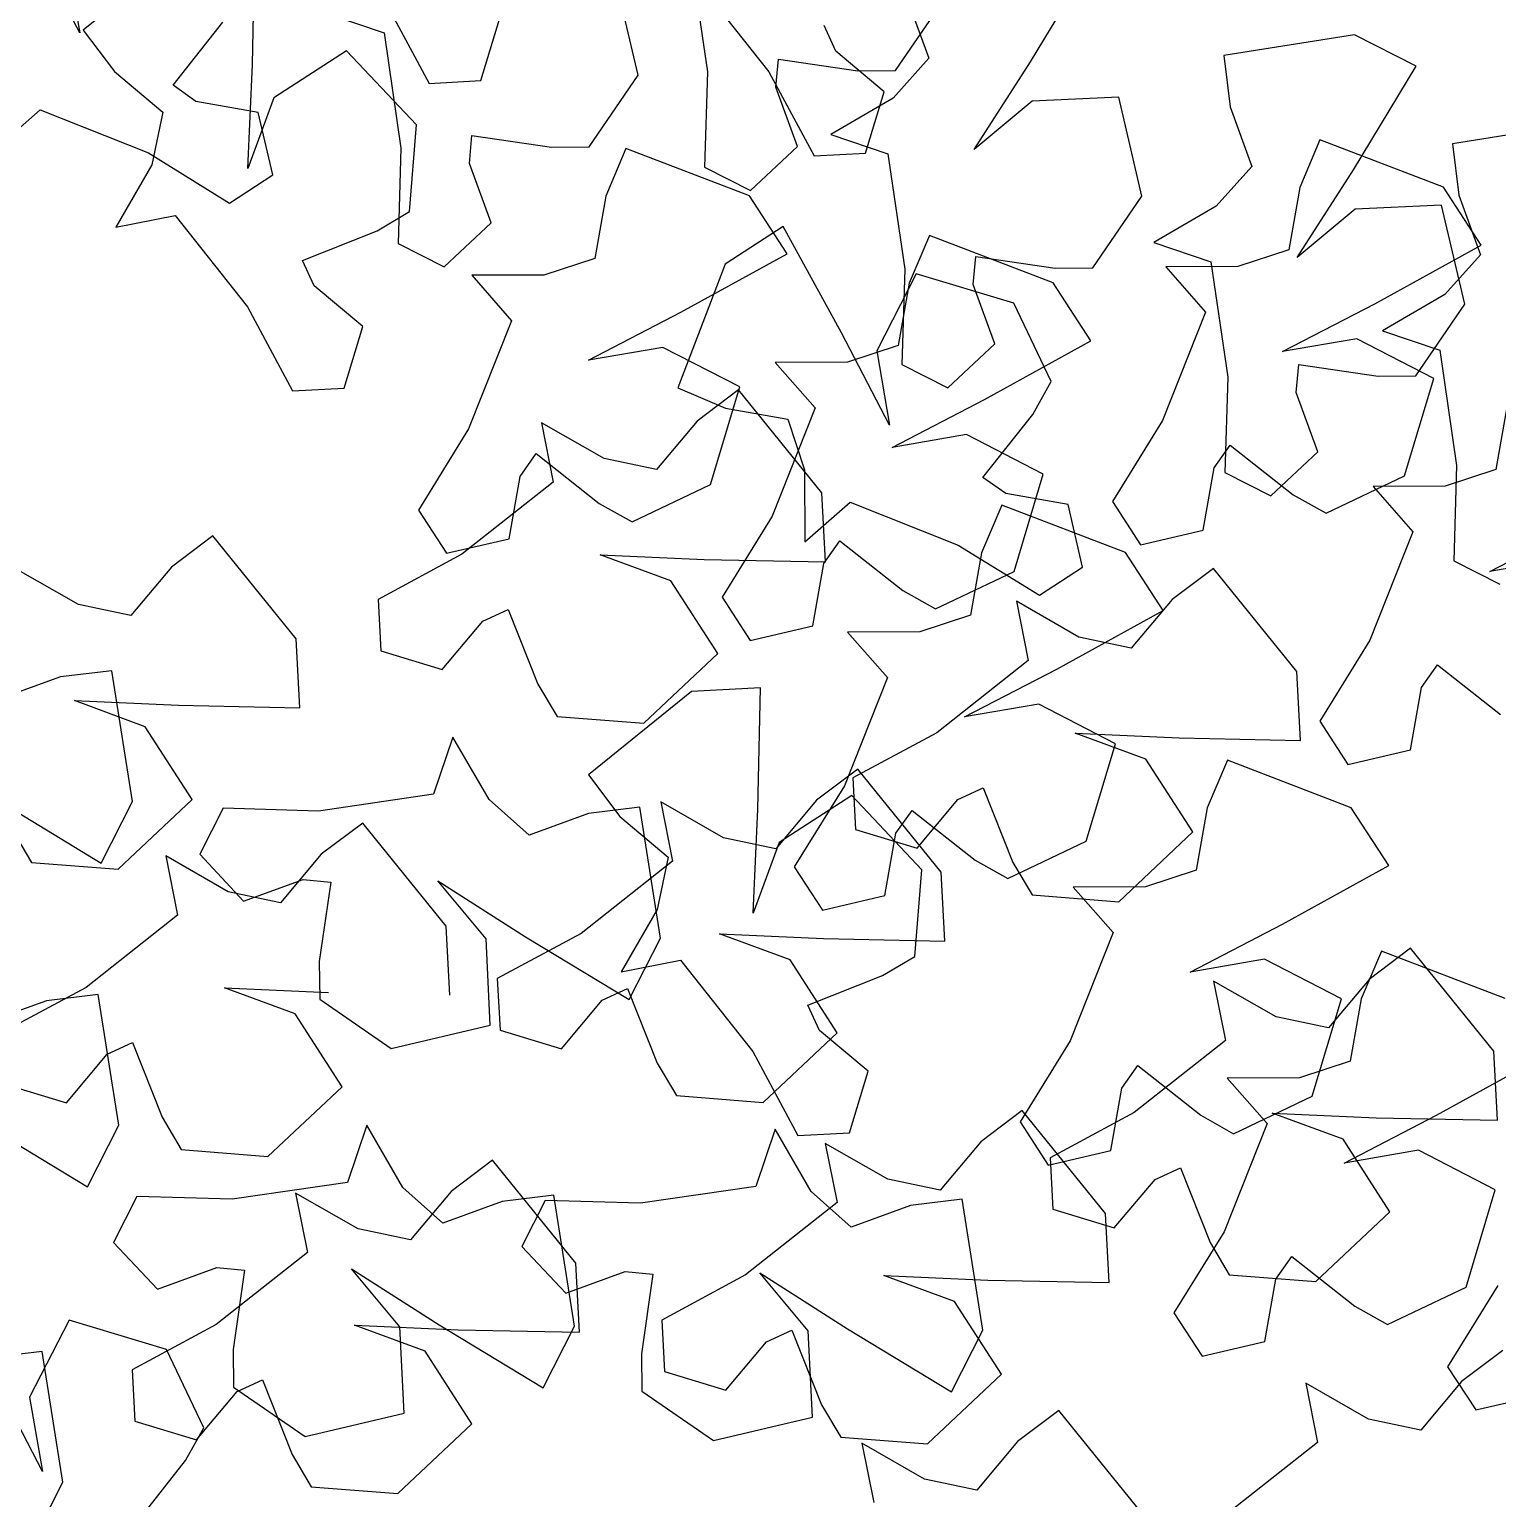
# Model space of a CAD drawing. Header units: millimetres. Extents: x 441156 to 441876, y 4514765 to 4515211.
# Drawn here: x 441574.956 to 441576.042, y 4514835.033 to 4514836.119 of the extents above; entities that cross this region are included whole.
import ezdxf

# ---------------------------------------------------------------- set-up
doc = ezdxf.new("R2010")
doc.units = ezdxf.units.MM
doc.layers.add('01_piscinas', color=254, linetype='Continuous')

msp = doc.modelspace()

# ---------------------------------------------------------------- linework, layer by layer
at = {"layer": '01_piscinas'}
for p, q in [((441574.99301848, 4514836.11640481, 0.00000053), (441574.95755466, 4514836.18473861, 0.00000053)), ((441575.07173813, 4514836.18010484, 0.00000053), (441574.99557984, 4514836.11845069, 0.00000053)), ((441575.12088887, 4514836.09305338, 0.00000053), (441575.1227781, 4514836.18278695, 0.00000053)), ((441575.44492467, 4514836.17298762, 0.00000053), (441575.45737432, 4514836.08773022, 0.00000053)), ((441574.98355033, 4514836.1713912, 0.00000053), (441574.99301848, 4514836.11640481, 0.00000053)), ((441575.69628407, 4514836.09505588, 0.00000053), (441575.74278697, 4514836.17182282, 0.00000053)), ((441575.40620035, 4514836.08525843, 0.00000053), (441575.38894494, 4514836.1585009, 0.00000053)), ((441575.44949449, 4514836.15516874, 0.00000053), (441575.50290489, 4514836.08755849, 0.00000053)), ((441575.21821699, 4514836.14120663, 0.00000053), (441575.25161773, 4514836.07913771, 0.00000053)), ((441575.59647194, 4514836.08872318, 0.00000053), (441575.63286285, 4514836.14171518, 0.00000053)), ((441575.60512798, 4514836.14164325, 0.00000053), (441575.62112483, 4514836.09765287, 0.00000053)), ((441575.17594664, 4514836.13085283, 0.00000053), (441575.21826217, 4514836.11653087, 0.00000053)), ((441574.99557984, 4514836.11845069, 0.00000053), (441575.0186517, 4514836.08782118, 0.00000053)), ((441575.06207657, 4514836.07774504, 0.00000053), (441575.09887247, 4514836.12436551, 0.00000053)), ((441575.28975749, 4514836.08114192, 0.00000053), (441575.30354071, 4514836.12661323, 0.00000053)), ((441575.55237975, 4514836.10306344, 0.00000053), (441575.54373919, 4514836.12182676, 0.00000053)), ((441575.21826217, 4514836.11653087, 0.00000053), (441575.23071181, 4514836.03127348, 0.00000053)), ((441575.93617747, 4514836.11514499, 0.00000053), (441575.83939538, 4514836.09983006, 0.00000053)), ((441575.98172043, 4514836.09194778, 0.00000053), (441575.93617747, 4514836.11514499, 0.00000053)), ((441575.1904966, 4514836.10316375, 0.00000053), (441575.13672807, 4514836.06849635, 0.00000053)), ((441575.24206145, 4514836.04836162, 0.00000053), (441575.1904966, 4514836.10316375, 0.00000053)), ((441575.50797328, 4514836.07642048, 0.00000053), (441575.509872, 4514836.09699026, 0.00000053)), ((441575.509872, 4514836.09699026, 0.00000053), (441575.56864446, 4514836.08843432, 0.00000053)), ((441575.58822861, 4514836.07296508, 0.00000053), (441575.55237975, 4514836.10306344, 0.00000053)), ((441575.62112483, 4514836.09765287, 0.00000053), (441575.59473598, 4514836.06817739, 0.00000053)), ((441575.83939538, 4514836.09983006, 0.00000053), (441575.84406144, 4514836.0617682, 0.00000053)), ((441575.0186517, 4514836.08782118, 0.00000053), (441575.05450056, 4514836.05772282, 0.00000053)), ((441575.11743453, 4514836.01614266, 0.00000053), (441575.12088887, 4514836.09305338, 0.00000053)), ((441575.45737432, 4514836.08773022, 0.00000053), (441575.45526575, 4514836.01727659, 0.00000053)), ((441575.50290489, 4514836.08755849, 0.00000053), (441575.53630563, 4514836.02548956, 0.00000053)), ((441575.56864446, 4514836.08843432, 0.00000053), (441575.59647194, 4514836.08872318, 0.00000053)), ((441575.65483716, 4514836.03017642, 0.00000053), (441575.69628407, 4514836.09505588, 0.00000053)), ((441575.93521754, 4514836.01518084, 0.00000053), (441575.98172043, 4514836.09194778, 0.00000053)), ((441575.07894116, 4514836.0658158, 0.00000053), (441575.06207657, 4514836.07774504, 0.00000053)), ((441575.25161773, 4514836.07913771, 0.00000053), (441575.28975749, 4514836.08114192, 0.00000053)), ((441575.36980943, 4514836.03226644, 0.00000053), (441575.40620035, 4514836.08525843, 0.00000053)), ((441575.52397012, 4514836.0324301, 0.00000053), (441575.50797328, 4514836.07642048, 0.00000053)), ((441575.12503637, 4514836.05767429, 0.00000053), (441575.07894116, 4514836.0658158, 0.00000053)), ((441575.13672807, 4514836.06849635, 0.00000053), (441575.11743453, 4514836.01614266, 0.00000053)), ((441575.59473598, 4514836.06817739, 0.00000053), (441575.54862301, 4514836.04135979, 0.00000053)), ((441575.57444539, 4514836.02749378, 0.00000053), (441575.58822861, 4514836.07296508, 0.00000053)), ((441575.6977227, 4514836.06586927, 0.00000053), (441575.65483716, 4514836.03017642, 0.00000053)), ((441575.76162132, 4514836.06900786, 0.00000053), (441575.6977227, 4514836.06586927, 0.00000053)), ((441575.77887672, 4514835.99576539, 0.00000053), (441575.76162132, 4514836.06900786, 0.00000053)), ((441574.93022632, 4514836.03001234, 0.00000053), (441574.96378726, 4514836.05949768, 0.00000053)), ((441574.96378726, 4514836.05949768, 0.00000053), (441575.04384716, 4514836.02765069, 0.00000053)), ((441575.05450056, 4514836.05772282, 0.00000053), (441575.04638489, 4514836.01900188, 0.00000053)), ((441575.1358354, 4514836.01140338, 0.00000053), (441575.12503637, 4514836.05767429, 0.00000053)), ((441575.84406144, 4514836.0617682, 0.00000053), (441575.86005829, 4514836.01777782, 0.00000053)), ((441575.237042, 4514835.98427374, 0.00000053), (441575.24206145, 4514836.04836162, 0.00000053)), ((441576.10542844, 4514836.04979595, 0.00000053), (441576.00864635, 4514836.03448103, 0.00000053)), ((441575.23071181, 4514836.03127348, 0.00000053), (441575.22860324, 4514835.96081984, 0.00000053)), ((441575.28131077, 4514836.01996373, 0.00000053), (441575.28320949, 4514836.04053352, 0.00000053)), ((441575.28320949, 4514836.04053352, 0.00000053), (441575.34198196, 4514836.03197757, 0.00000053)), ((441575.34198196, 4514836.03197757, 0.00000053), (441575.36980943, 4514836.03226644, 0.00000053)), ((441575.48929785, 4514835.99994241, 0.00000053), (441575.52397012, 4514836.0324301, 0.00000053)), ((441575.54862301, 4514836.04135979, 0.00000053), (441575.59093854, 4514836.02703783, 0.00000053)), ((441575.91051585, 4514836.03742751, 0.00000053), (441575.89552584, 4514836.00213194, 0.00000053)), ((441576.00198905, 4514836.00229958, 0.00000053), (441575.91051585, 4514836.03742751, 0.00000053)), ((441576.00864635, 4514836.03448103, 0.00000053), (441576.01331242, 4514835.99641916, 0.00000053)), ((441575.04384716, 4514836.02765069, 0.00000053), (441575.10380751, 4514835.9905978, 0.00000053)), ((441575.39714545, 4514836.03108205, 0.00000053), (441575.38215544, 4514835.99578648, 0.00000053)), ((441575.48861866, 4514835.99595412, 0.00000053), (441575.39714545, 4514836.03108205, 0.00000053)), ((441575.53630563, 4514836.02548956, 0.00000053), (441575.57444539, 4514836.02749378, 0.00000053)), ((441575.59093854, 4514836.02703783, 0.00000053), (441575.60338819, 4514835.94178043, 0.00000053)), ((441575.04638489, 4514836.01900188, 0.00000053), (441575.01985869, 4514835.97272067, 0.00000053)), ((441575.10380751, 4514835.9905978, 0.00000053), (441575.1358354, 4514836.01140338, 0.00000053)), ((441575.29730761, 4514835.97597336, 0.00000053), (441575.28131077, 4514836.01996373, 0.00000053)), ((441575.45526575, 4514836.01727659, 0.00000053), (441575.48929785, 4514835.99994241, 0.00000053)), ((441575.86005829, 4514836.01777782, 0.00000053), (441575.83366945, 4514835.98830235, 0.00000053)), ((441575.89377063, 4514835.95030137, 0.00000053), (441575.93521754, 4514836.01518084, 0.00000053)), ((441575.89552584, 4514836.00213194, 0.00000053), (441575.88738433, 4514835.95603673, 0.00000053)), ((441576.02983181, 4514835.95943872, 0.00000053), (441576.00198905, 4514836.00229958, 0.00000053)), ((441575.38215544, 4514835.99578648, 0.00000053), (441575.37401393, 4514835.94969127, 0.00000053)), ((441575.51646141, 4514835.95309326, 0.00000053), (441575.48861866, 4514835.99595412, 0.00000053)), ((441575.74248581, 4514835.94277339, 0.00000053), (441575.77887672, 4514835.99576539, 0.00000053)), ((441575.83366945, 4514835.98830235, 0.00000053), (441575.78755648, 4514835.96148474, 0.00000053)), ((441576.00055479, 4514835.98913281, 0.00000053), (441575.93665616, 4514835.98599423, 0.00000053)), ((441576.01781019, 4514835.91589034, 0.00000053), (441576.00055479, 4514835.98913281, 0.00000053)), ((441576.01331242, 4514835.99641916, 0.00000053), (441576.02930926, 4514835.95242879, 0.00000053)), ((441575.01985869, 4514835.97272067, 0.00000053), (441575.063666, 4514835.98147526, 0.00000053)), ((441575.063666, 4514835.98147526, 0.00000053), (441575.11707641, 4514835.913865, 0.00000053)), ((441575.21308713, 4514835.97010984, 0.00000053), (441575.237042, 4514835.98427374, 0.00000053)), ((441575.93665616, 4514835.98599423, 0.00000053), (441575.89377063, 4514835.95030137, 0.00000053)), ((441575.15791071, 4514835.94813327, 0.00000053), (441575.21308713, 4514835.97010984, 0.00000053)), ((441575.26263534, 4514835.94348566, 0.00000053), (441575.29730761, 4514835.97597336, 0.00000053)), ((441575.51345965, 4514835.97334566, 0.00000053), (441575.47059879, 4514835.9455029, 0.00000053)), ((441575.55669032, 4514835.8946895, 0.00000053), (441575.51345965, 4514835.97334566, 0.00000053)), ((441575.62166931, 4514835.96664377, 0.00000053), (441575.60667931, 4514835.9313482, 0.00000053)), ((441575.71314252, 4514835.93151584, 0.00000053), (441575.62166931, 4514835.96664377, 0.00000053)), ((441575.22860324, 4514835.96081984, 0.00000053), (441575.26263534, 4514835.94348566, 0.00000053)), ((441575.78755648, 4514835.96148474, 0.00000053), (441575.82987201, 4514835.94716278, 0.00000053)), ((441575.88738433, 4514835.95603673, 0.00000053), (441575.84979318, 4514835.94370464, 0.00000053)), ((441575.95117565, 4514835.91620805, 0.00000053), (441576.02983181, 4514835.95943872, 0.00000053)), ((441575.16655126, 4514835.92936996, 0.00000053), (441575.15791071, 4514835.94813327, 0.00000053)), ((441575.37401393, 4514835.94969127, 0.00000053), (441575.33642278, 4514835.93735918, 0.00000053)), ((441575.47059879, 4514835.9455029, 0.00000053), (441575.43547086, 4514835.85402969, 0.00000053)), ((441575.43780525, 4514835.90986259, 0.00000053), (441575.51646141, 4514835.95309326, 0.00000053)), ((441575.65398714, 4514835.93047069, 0.00000053), (441575.65588586, 4514835.95104047, 0.00000053)), ((441575.65588586, 4514835.95104047, 0.00000053), (441575.71465833, 4514835.94248453, 0.00000053)), ((441575.82987201, 4514835.94716278, 0.00000053), (441575.84232165, 4514835.86190538, 0.00000053)), ((441576.02930926, 4514835.95242879, 0.00000053), (441576.00292042, 4514835.92295331, 0.00000053)), ((441575.33642278, 4514835.93735918, 0.00000053), (441575.28307898, 4514835.93719094, 0.00000053)), ((441575.28307898, 4514835.93719094, 0.00000053), (441575.31256432, 4514835.90362999, 0.00000053)), ((441575.61191719, 4514835.9382492, 0.00000053), (441575.58268598, 4514835.88134208, 0.00000053)), ((441575.60338819, 4514835.94178043, 0.00000053), (441575.60127961, 4514835.8713268, 0.00000053)), ((441575.68397473, 4514835.91657158, 0.00000053), (441575.61191719, 4514835.9382492, 0.00000053)), ((441575.71465833, 4514835.94248453, 0.00000053), (441575.74248581, 4514835.94277339, 0.00000053)), ((441575.84979318, 4514835.94370464, 0.00000053), (441575.79644938, 4514835.9435364, 0.00000053)), ((441575.79644938, 4514835.9435364, 0.00000053), (441575.82593472, 4514835.90997546, 0.00000053)), ((441575.20240012, 4514835.8992716, 0.00000053), (441575.16655126, 4514835.92936996, 0.00000053)), ((441575.60667931, 4514835.9313482, 0.00000053), (441575.59853779, 4514835.88525299, 0.00000053)), ((441575.66998399, 4514835.88648031, 0.00000053), (441575.65398714, 4514835.93047069, 0.00000053)), ((441575.74098528, 4514835.88865499, 0.00000053), (441575.71314252, 4514835.93151584, 0.00000053)), ((441576.00292042, 4514835.92295331, 0.00000053), (441575.95680745, 4514835.89613571, 0.00000053)), ((441575.11707641, 4514835.913865, 0.00000053), (441575.15047714, 4514835.85179608, 0.00000053)), ((441575.71167169, 4514835.85856013, 0.00000053), (441575.68397473, 4514835.91657158, 0.00000053)), ((441575.88284184, 4514835.88074424, 0.00000053), (441575.95117565, 4514835.91620805, 0.00000053)), ((441575.98141927, 4514835.86289835, 0.00000053), (441576.01781019, 4514835.91589034, 0.00000053)), ((441575.31256432, 4514835.90362999, 0.00000053), (441575.28071733, 4514835.8235701, 0.00000053)), ((441575.36947145, 4514835.87439878, 0.00000053), (441575.43780525, 4514835.90986259, 0.00000053)), ((441575.82593472, 4514835.90997546, 0.00000053), (441575.79408773, 4514835.82991556, 0.00000053)), ((441575.1886169, 4514835.85380029, 0.00000053), (441575.20240012, 4514835.8992716, 0.00000053)), ((441575.59215413, 4514835.82635569, 0.00000053), (441575.55669032, 4514835.8946895, 0.00000053)), ((441575.93782823, 4514835.89021239, 0.00000053), (441575.88284184, 4514835.88074424, 0.00000053)), ((441575.99473536, 4514835.86098118, 0.00000053), (441575.93782823, 4514835.89021239, 0.00000053)), ((441575.95680745, 4514835.89613571, 0.00000053), (441575.99912298, 4514835.88181375, 0.00000053)), ((441575.42445784, 4514835.88386693, 0.00000053), (441575.36947145, 4514835.87439878, 0.00000053)), ((441575.48136496, 4514835.85463572, 0.00000053), (441575.42445784, 4514835.88386693, 0.00000053)), ((441575.59853779, 4514835.88525299, 0.00000053), (441575.56094665, 4514835.87292091, 0.00000053)), ((441575.58268598, 4514835.88134208, 0.00000053), (441575.59215413, 4514835.82635569, 0.00000053)), ((441575.63531172, 4514835.85399262, 0.00000053), (441575.66998399, 4514835.88648031, 0.00000053)), ((441575.66232912, 4514835.84542431, 0.00000053), (441575.74098528, 4514835.88865499, 0.00000053)), ((441575.99912298, 4514835.88181375, 0.00000053), (441576.01157263, 4514835.79655635, 0.00000053)), ((441575.56094665, 4514835.87292091, 0.00000053), (441575.50760284, 4514835.87275266, 0.00000053)), ((441575.50760284, 4514835.87275266, 0.00000053), (441575.53708819, 4514835.83919172, 0.00000053)), ((441575.60127961, 4514835.8713268, 0.00000053), (441575.63531172, 4514835.85399262, 0.00000053)), ((441575.89292061, 4514835.85059564, 0.00000053), (441575.89481933, 4514835.87116542, 0.00000053)), ((441575.89481933, 4514835.87116542, 0.00000053), (441575.9535918, 4514835.86260948, 0.00000053)), ((441575.69800812, 4514835.8343164, 0.00000053), (441575.71167169, 4514835.85856013, 0.00000053)), ((441575.84232165, 4514835.86190538, 0.00000053), (441575.84021308, 4514835.79145175, 0.00000053)), ((441575.9535918, 4514835.86260948, 0.00000053), (441575.98141927, 4514835.86289835, 0.00000053)), ((441575.97305774, 4514835.78892364, 0.00000053), (441575.99473536, 4514835.86098118, 0.00000053)), ((441575.15047714, 4514835.85179608, 0.00000053), (441575.1886169, 4514835.85380029, 0.00000053)), ((441575.43547086, 4514835.85402969, 0.00000053), (441575.47076643, 4514835.83903969, 0.00000053)), ((441575.48036746, 4514835.85239646, 0.00000053), (441575.44973795, 4514835.82932459, 0.00000053)), ((441575.45968734, 4514835.78257818, 0.00000053), (441575.48136496, 4514835.85463572, 0.00000053)), ((441575.54202162, 4514835.77623817, 0.00000053), (441575.48036746, 4514835.85239646, 0.00000053)), ((441575.90891746, 4514835.80660526, 0.00000053), (441575.89292061, 4514835.85059564, 0.00000053)), ((441575.47076643, 4514835.83903969, 0.00000053), (441575.51686164, 4514835.83089818, 0.00000053)), ((441575.53708819, 4514835.83919172, 0.00000053), (441575.5052412, 4514835.75913182, 0.00000053)), ((441575.59399531, 4514835.8099605, 0.00000053), (441575.66232912, 4514835.84542431, 0.00000053)), ((441576.04886998, 4514835.83962, 0.00000053), (441576.04072847, 4514835.79352479, 0.00000053)), ((441575.33463745, 4514835.8281176, 0.00000053), (441575.34339203, 4514835.7843103, 0.00000053)), ((441575.38091866, 4514835.8015914, 0.00000053), (441575.33463745, 4514835.8281176, 0.00000053)), ((441575.44973795, 4514835.82932459, 0.00000053), (441575.41963959, 4514835.79347573, 0.00000053)), ((441575.51686164, 4514835.83089818, 0.00000053), (441575.52919373, 4514835.79330703, 0.00000053)), ((441575.66121222, 4514835.78769592, 0.00000053), (441575.69800812, 4514835.8343164, 0.00000053)), ((441575.79408773, 4514835.82991556, 0.00000053), (441575.75703484, 4514835.76995521, 0.00000053)), ((441575.28071733, 4514835.8235701, 0.00000053), (441575.24366444, 4514835.76360975, 0.00000053)), ((441575.6489817, 4514835.81942866, 0.00000053), (441575.59399531, 4514835.8099605, 0.00000053)), ((441575.70588882, 4514835.79019744, 0.00000053), (441575.6489817, 4514835.81942866, 0.00000053)), ((441575.31888244, 4514835.7884761, 0.00000053), (441575.33081167, 4514835.80534069, 0.00000053)), ((441575.33081167, 4514835.80534069, 0.00000053), (441575.37743215, 4514835.76854479, 0.00000053)), ((441575.83225284, 4514835.79482156, 0.00000053), (441575.84418207, 4514835.81168615, 0.00000053)), ((441575.84418207, 4514835.81168615, 0.00000053), (441575.89080255, 4514835.77489025, 0.00000053)), ((441575.87424519, 4514835.77411757, 0.00000053), (441575.90891746, 4514835.80660526, 0.00000053)), ((441575.41963959, 4514835.79347573, 0.00000053), (441575.38091866, 4514835.8015914, 0.00000053)), ((441575.52919373, 4514835.79330703, 0.00000053), (441575.52936197, 4514835.73996322, 0.00000053)), ((441575.82411133, 4514835.74872635, 0.00000053), (441575.83225284, 4514835.79482156, 0.00000053)), ((441576.04072847, 4514835.79352479, 0.00000053), (441576.00313732, 4514835.7811927, 0.00000053)), ((441576.01157263, 4514835.79655635, 0.00000053), (441576.00946405, 4514835.72610271, 0.00000053)), ((441575.34339203, 4514835.7843103, 0.00000053), (441575.27578178, 4514835.73089989, 0.00000053)), ((441575.31074093, 4514835.74238089, 0.00000053), (441575.31888244, 4514835.7884761, 0.00000053)), ((441575.40167588, 4514835.75488122, 0.00000053), (441575.45968734, 4514835.78257818, 0.00000053)), ((441575.67807681, 4514835.77576669, 0.00000053), (441575.66121222, 4514835.78769592, 0.00000053)), ((441575.6842112, 4514835.7181399, 0.00000053), (441575.70588882, 4514835.79019744, 0.00000053)), ((441575.84021308, 4514835.79145175, 0.00000053), (441575.87424519, 4514835.77411757, 0.00000053)), ((441575.91504628, 4514835.76122668, 0.00000053), (441575.97305774, 4514835.78892364, 0.00000053)), ((441575.54470372, 4514835.7251982, 0.00000053), (441575.54202162, 4514835.77623817, 0.00000053)), ((441575.72417202, 4514835.76762517, 0.00000053), (441575.67807681, 4514835.77576669, 0.00000053)), ((441575.89080255, 4514835.77489025, 0.00000053), (441575.91504628, 4514835.76122668, 0.00000053)), ((441576.00313732, 4514835.7811927, 0.00000053), (441575.94979352, 4514835.78102446, 0.00000053)), ((441575.94979352, 4514835.78102446, 0.00000053), (441575.97927886, 4514835.74746351, 0.00000053)), ((441575.24366444, 4514835.76360975, 0.00000053), (441575.26447002, 4514835.73158186, 0.00000053)), ((441575.37743215, 4514835.76854479, 0.00000053), (441575.40167588, 4514835.75488122, 0.00000053)), ((441575.52936197, 4514835.73996322, 0.00000053), (441575.56292291, 4514835.76944857, 0.00000053)), ((441575.56292291, 4514835.76944857, 0.00000053), (441575.64298281, 4514835.73760158, 0.00000053)), ((441575.67514613, 4514835.76724061, 0.00000053), (441575.66015613, 4514835.73194504, 0.00000053)), ((441575.76661934, 4514835.73211268, 0.00000053), (441575.67514613, 4514835.76724061, 0.00000053)), ((441575.73497105, 4514835.72135426, 0.00000053), (441575.72417202, 4514835.76762517, 0.00000053)), ((441575.75703484, 4514835.76995521, 0.00000053), (441575.77784041, 4514835.73792732, 0.00000053)), ((441575.5052412, 4514835.75913182, 0.00000053), (441575.4681883, 4514835.69917147, 0.00000053)), ((441576.03618599, 4514835.7182323, 0.00000053), (441576.10451979, 4514835.75369611, 0.00000053)), ((441575.09152812, 4514835.74448129, 0.00000053), (441575.06089861, 4514835.72140943, 0.00000053)), ((441575.15318228, 4514835.668323, 0.00000053), (441575.09152812, 4514835.74448129, 0.00000053)), ((441575.26447002, 4514835.73158186, 0.00000053), (441575.31074093, 4514835.74238089, 0.00000053)), ((441575.54340631, 4514835.72403782, 0.00000053), (441575.55533554, 4514835.74090241, 0.00000053)), ((441575.55533554, 4514835.74090241, 0.00000053), (441575.60195602, 4514835.70410651, 0.00000053)), ((441575.77784041, 4514835.73792732, 0.00000053), (441575.82411133, 4514835.74872635, 0.00000053)), ((441575.97927886, 4514835.74746351, 0.00000053), (441575.94743187, 4514835.66740362, 0.00000053)), ((441575.27578178, 4514835.73089989, 0.00000053), (441575.21371286, 4514835.69749915, 0.00000053)), ((441575.37805944, 4514835.73054176, 0.00000053), (441575.45497016, 4514835.72708742, 0.00000053)), ((441575.43041312, 4514835.71124823, 0.00000053), (441575.37805944, 4514835.73054176, 0.00000053)), ((441575.45497016, 4514835.72708742, 0.00000053), (441575.54470372, 4514835.7251982, 0.00000053)), ((441575.64298281, 4514835.73760158, 0.00000053), (441575.70294316, 4514835.70054868, 0.00000053)), ((441575.66015613, 4514835.73194504, 0.00000053), (441575.65201462, 4514835.68584984, 0.00000053)), ((441575.7944621, 4514835.68925183, 0.00000053), (441575.76661934, 4514835.73211268, 0.00000053)), ((441576.09117238, 4514835.72770045, 0.00000053), (441576.03618599, 4514835.7182323, 0.00000053)), ((441574.99207932, 4514835.69367624, 0.00000053), (441574.94579811, 4514835.72020244, 0.00000053)), ((441575.06089861, 4514835.72140943, 0.00000053), (441575.03080025, 4514835.68556056, 0.00000053)), ((441575.53526479, 4514835.67794261, 0.00000053), (441575.54340631, 4514835.72403782, 0.00000053)), ((441575.62619975, 4514835.69044294, 0.00000053), (441575.6842112, 4514835.7181399, 0.00000053)), ((441575.70294316, 4514835.70054868, 0.00000053), (441575.73497105, 4514835.72135426, 0.00000053)), ((441575.83171033, 4514835.72044757, 0.00000053), (441575.80108082, 4514835.69737571, 0.00000053)), ((441575.89336449, 4514835.64428929, 0.00000053), (441575.83171033, 4514835.72044757, 0.00000053)), ((441576.00946405, 4514835.72610271, 0.00000053), (441576.04349616, 4514835.70876853, 0.00000053)), ((441575.46508053, 4514835.65747969, 0.00000053), (441575.43041312, 4514835.71124823, 0.00000053)), ((441575.21371286, 4514835.69749915, 0.00000053), (441575.21571707, 4514835.65935939, 0.00000053)), ((441575.4681883, 4514835.69917147, 0.00000053), (441575.48899388, 4514835.66714358, 0.00000053)), ((441575.60195602, 4514835.70410651, 0.00000053), (441575.62619975, 4514835.69044294, 0.00000053)), ((441575.68598032, 4514835.69616872, 0.00000053), (441575.6947349, 4514835.65236142, 0.00000053)), ((441575.73226153, 4514835.66964252, 0.00000053), (441575.68598032, 4514835.69616872, 0.00000053)), ((441575.80108082, 4514835.69737571, 0.00000053), (441575.77098246, 4514835.66152685, 0.00000053)), ((441575.03080025, 4514835.68556056, 0.00000053), (441574.99207932, 4514835.69367624, 0.00000053)), ((441575.29128673, 4514835.68142504, 0.00000053), (441575.31005005, 4514835.69006559, 0.00000053)), ((441575.31005005, 4514835.69006559, 0.00000053), (441575.33202662, 4514835.63488917, 0.00000053)), ((441575.65201462, 4514835.68584984, 0.00000053), (441575.61442347, 4514835.67351775, 0.00000053)), ((441575.71580594, 4514835.64602116, 0.00000053), (441575.7944621, 4514835.68925183, 0.00000053)), ((441575.26118837, 4514835.64557617, 0.00000053), (441575.29128673, 4514835.68142504, 0.00000053)), ((441575.48899388, 4514835.66714358, 0.00000053), (441575.53526479, 4514835.67794261, 0.00000053)), ((441575.61442347, 4514835.67351775, 0.00000053), (441575.56107967, 4514835.67334951, 0.00000053)), ((441575.56107967, 4514835.67334951, 0.00000053), (441575.59056501, 4514835.63978856, 0.00000053)), ((441575.15586439, 4514835.61728303, 0.00000053), (441575.15318228, 4514835.668323, 0.00000053)), ((441575.77098246, 4514835.66152685, 0.00000053), (441575.73226153, 4514835.66964252, 0.00000053)), ((441575.94743187, 4514835.66740362, 0.00000053), (441575.91037898, 4514835.60744327, 0.00000053)), ((441575.21571707, 4514835.65935939, 0.00000053), (441575.26118837, 4514835.64557617, 0.00000053)), ((441575.41027839, 4514835.60591484, 0.00000053), (441575.46508053, 4514835.65747969, 0.00000053)), ((441575.6947349, 4514835.65236142, 0.00000053), (441575.62712465, 4514835.59895101, 0.00000053)), ((441574.97872277, 4514835.64012656, 0.00000053), (441574.93473239, 4514835.62412971, 0.00000053)), ((441575.01678463, 4514835.64479262, 0.00000053), (441574.97872277, 4514835.64012656, 0.00000053)), ((441575.03209955, 4514835.54801054, 0.00000053), (441575.01678463, 4514835.64479262, 0.00000053)), ((441575.64747213, 4514835.61055734, 0.00000053), (441575.71580594, 4514835.64602116, 0.00000053)), ((441575.89604659, 4514835.59324932, 0.00000053), (441575.89336449, 4514835.64428929, 0.00000053)), ((441575.98559698, 4514835.63230962, 0.00000053), (441575.99752621, 4514835.64917421, 0.00000053)), ((441575.99752621, 4514835.64917421, 0.00000053), (441576.04414669, 4514835.61237831, 0.00000053)), ((441575.33202662, 4514835.63488917, 0.00000053), (441575.34619052, 4514835.6109343, 0.00000053)), ((441575.44558026, 4514835.62934711, 0.00000053), (441575.36942198, 4514835.56769296, 0.00000053)), ((441575.49662023, 4514835.63202922, 0.00000053), (441575.44558026, 4514835.62934711, 0.00000053)), ((441575.49473101, 4514835.54229565, 0.00000053), (441575.49662023, 4514835.63202922, 0.00000053)), ((441575.59056501, 4514835.63978856, 0.00000053), (441575.55871802, 4514835.55972866, 0.00000053)), ((441575.97745547, 4514835.58621441, 0.00000053), (441575.98559698, 4514835.63230962, 0.00000053)), ((441574.9892201, 4514835.62262659, 0.00000053), (441575.06613082, 4514835.61917225, 0.00000053)), ((441575.04157379, 4514835.60333306, 0.00000053), (441574.9892201, 4514835.62262659, 0.00000053)), ((441575.06613082, 4514835.61917225, 0.00000053), (441575.15586439, 4514835.61728303, 0.00000053)), ((441575.70245852, 4514835.6200255, 0.00000053), (441575.64747213, 4514835.61055734, 0.00000053)), ((441575.75936565, 4514835.59079428, 0.00000053), (441575.70245852, 4514835.6200255, 0.00000053)), ((441575.34619052, 4514835.6109343, 0.00000053), (441575.41027839, 4514835.60591484, 0.00000053)), ((441575.07624119, 4514835.54956452, 0.00000053), (441575.04157379, 4514835.60333306, 0.00000053)), ((441575.62712465, 4514835.59895101, 0.00000053), (441575.56505573, 4514835.56555027, 0.00000053)), ((441575.72940231, 4514835.59859288, 0.00000053), (441575.80631303, 4514835.59513854, 0.00000053)), ((441575.78175599, 4514835.57929935, 0.00000053), (441575.72940231, 4514835.59859288, 0.00000053)), ((441575.91037898, 4514835.60744327, 0.00000053), (441575.93118456, 4514835.57541537, 0.00000053)), ((441575.26914164, 4514835.59566914, 0.00000053), (441575.25481968, 4514835.5533536, 0.00000053)), ((441575.29595924, 4514835.54955617, 0.00000053), (441575.26914164, 4514835.59566914, 0.00000053)), ((441575.73768803, 4514835.51873674, 0.00000053), (441575.75936565, 4514835.59079428, 0.00000053)), ((441575.80631303, 4514835.59513854, 0.00000053), (441575.89604659, 4514835.59324932, 0.00000053)), ((441575.93118456, 4514835.57541537, 0.00000053), (441575.97745547, 4514835.58621441, 0.00000053)), ((441575.8164234, 4514835.52553081, 0.00000053), (441575.78175599, 4514835.57929935, 0.00000053)), ((441575.84213106, 4514835.57860006, 0.00000053), (441575.82714106, 4514835.54330449, 0.00000053)), ((441575.93360427, 4514835.54347213, 0.00000053), (441575.84213106, 4514835.57860006, 0.00000053)), ((441575.36942198, 4514835.56769296, 0.00000053), (441575.39249384, 4514835.53706345, 0.00000053)), ((441575.56861877, 4514835.57198612, 0.00000053), (441575.53798926, 4514835.54891426, 0.00000053)), ((441575.56505573, 4514835.56555027, 0.00000053), (441575.56705994, 4514835.52741051, 0.00000053)), ((441575.63027292, 4514835.49582783, 0.00000053), (441575.56861877, 4514835.57198612, 0.00000053)), ((441575.25481968, 4514835.5533536, 0.00000053), (441575.16956228, 4514835.54090396, 0.00000053)), ((441575.55871802, 4514835.55972866, 0.00000053), (441575.52166512, 4514835.49976831, 0.00000053)), ((441575.6426296, 4514835.54947616, 0.00000053), (441575.66139292, 4514835.55811671, 0.00000053)), ((441575.66139292, 4514835.55811671, 0.00000053), (441575.68336949, 4514835.50294028, 0.00000053)), ((441574.9321354, 4514835.54897047, 0.00000053), (441575.00890234, 4514835.50246757, 0.00000053)), ((441575.00890234, 4514835.50246757, 0.00000053), (441575.03209955, 4514835.54801054, 0.00000053)), ((441575.02143905, 4514835.49799967, 0.00000053), (441575.07624119, 4514835.54956452, 0.00000053)), ((441575.09910864, 4514835.54301253, 0.00000053), (441575.08177446, 4514835.50898043, 0.00000053)), ((441575.16956228, 4514835.54090396, 0.00000053), (441575.09910864, 4514835.54301253, 0.00000053)), ((441575.32543472, 4514835.52316732, 0.00000053), (441575.29595924, 4514835.54955617, 0.00000053)), ((441575.40748696, 4514835.54383023, 0.00000053), (441575.36942509, 4514835.53916417, 0.00000053)), ((441575.42280188, 4514835.44704814, 0.00000053), (441575.40748696, 4514835.54383023, 0.00000053)), ((441575.42288875, 4514835.54770727, 0.00000053), (441575.43164334, 4514835.50389996, 0.00000053)), ((441575.46916997, 4514835.52118107, 0.00000053), (441575.42288875, 4514835.54770727, 0.00000053)), ((441575.53798926, 4514835.54891426, 0.00000053), (441575.5078909, 4514835.51306539, 0.00000053)), ((441575.56433874, 4514835.55240603, 0.00000053), (441575.5105702, 4514835.51773862, 0.00000053)), ((441575.61590359, 4514835.49760389, 0.00000053), (441575.56433874, 4514835.55240603, 0.00000053)), ((441575.61253124, 4514835.51362729, 0.00000053), (441575.6426296, 4514835.54947616, 0.00000053)), ((441575.82714106, 4514835.54330449, 0.00000053), (441575.81899955, 4514835.49720928, 0.00000053)), ((441575.96144703, 4514835.50061127, 0.00000053), (441575.93360427, 4514835.54347213, 0.00000053)), ((441575.20238667, 4514835.53205022, 0.00000053), (441575.17175716, 4514835.50897837, 0.00000053)), ((441575.26404082, 4514835.45589194, 0.00000053), (441575.20238667, 4514835.53205022, 0.00000053)), ((441575.36942509, 4514835.53916417, 0.00000053), (441575.32543472, 4514835.52316732, 0.00000053)), ((441575.39249384, 4514835.53706345, 0.00000053), (441575.4283427, 4514835.50696509, 0.00000053)), ((441575.49127667, 4514835.46538493, 0.00000053), (441575.49473101, 4514835.54229565, 0.00000053)), ((441575.59688313, 4514835.52463466, 0.00000053), (441575.60881236, 4514835.54149926, 0.00000053)), ((441575.60881236, 4514835.54149926, 0.00000053), (441575.65543284, 4514835.50470335, 0.00000053)), ((441574.94318728, 4514835.526974, 0.00000053), (441574.95735118, 4514835.50301913, 0.00000053)), ((441575.5078909, 4514835.51306539, 0.00000053), (441575.46916997, 4514835.52118107, 0.00000053)), ((441575.56705994, 4514835.52741051, 0.00000053), (441575.61253124, 4514835.51362729, 0.00000053)), ((441575.58874162, 4514835.47853945, 0.00000053), (441575.59688313, 4514835.52463466, 0.00000053)), ((441575.76162126, 4514835.47396596, 0.00000053), (441575.8164234, 4514835.52553081, 0.00000053)), ((441575.5105702, 4514835.51773862, 0.00000053), (441575.49127667, 4514835.46538493, 0.00000053)), ((441575.67967657, 4514835.49103978, 0.00000053), (441575.73768803, 4514835.51873674, 0.00000053)), ((441574.95735118, 4514835.50301913, 0.00000053), (441575.02143905, 4514835.49799967, 0.00000053)), ((441575.05665665, 4514835.50777137, 0.00000053), (441575.06541124, 4514835.46396407, 0.00000053)), ((441575.10293786, 4514835.48124518, 0.00000053), (441575.05665665, 4514835.50777137, 0.00000053)), ((441575.08177446, 4514835.50898043, 0.00000053), (441575.11426216, 4514835.47430816, 0.00000053)), ((441575.17175716, 4514835.50897837, 0.00000053), (441575.1416588, 4514835.4731295, 0.00000053)), ((441575.43164334, 4514835.50389996, 0.00000053), (441575.36403309, 4514835.45048955, 0.00000053)), ((441575.4283427, 4514835.50696509, 0.00000053), (441575.42022703, 4514835.46824415, 0.00000053)), ((441575.52166512, 4514835.49976831, 0.00000053), (441575.5424707, 4514835.46774042, 0.00000053)), ((441575.65543284, 4514835.50470335, 0.00000053), (441575.67967657, 4514835.49103978, 0.00000053)), ((441575.68336949, 4514835.50294028, 0.00000053), (441575.69753339, 4514835.47898542, 0.00000053)), ((441575.88279087, 4514835.4573806, 0.00000053), (441575.96144703, 4514835.50061127, 0.00000053)), ((441575.11426216, 4514835.47430816, 0.00000053), (441575.15825254, 4514835.490305, 0.00000053)), ((441575.15825254, 4514835.490305, 0.00000053), (441575.17882232, 4514835.48840629, 0.00000053)), ((441575.17882232, 4514835.48840629, 0.00000053), (441575.17026637, 4514835.42963382, 0.00000053)), ((441575.25795826, 4514835.48945498, 0.00000053), (441575.32283773, 4514835.44800808, 0.00000053)), ((441575.29365112, 4514835.44656945, 0.00000053), (441575.25795826, 4514835.48945498, 0.00000053)), ((441575.61088413, 4514835.43351601, 0.00000053), (441575.61590359, 4514835.49760389, 0.00000053)), ((441575.63295503, 4514835.44478786, 0.00000053), (441575.63027292, 4514835.49582783, 0.00000053)), ((441575.81899955, 4514835.49720928, 0.00000053), (441575.7814084, 4514835.48487719, 0.00000053)), ((441575.1416588, 4514835.4731295, 0.00000053), (441575.10293786, 4514835.48124518, 0.00000053)), ((441575.5424707, 4514835.46774042, 0.00000053), (441575.58874162, 4514835.47853945, 0.00000053)), ((441575.69753339, 4514835.47898542, 0.00000053), (441575.76162126, 4514835.47396596, 0.00000053)), ((441575.7814084, 4514835.48487719, 0.00000053), (441575.72806459, 4514835.48470895, 0.00000053)), ((441575.72806459, 4514835.48470895, 0.00000053), (441575.75754994, 4514835.45114801, 0.00000053)), ((441575.42022703, 4514835.46824415, 0.00000053), (441575.39370083, 4514835.42196294, 0.00000053)), ((441575.06541124, 4514835.46396407, 0.00000053), (441574.99780099, 4514835.41055366, 0.00000053)), ((441575.26672293, 4514835.40485197, 0.00000053), (441575.26404082, 4514835.45589194, 0.00000053)), ((441575.81445706, 4514835.42191679, 0.00000053), (441575.88279087, 4514835.4573806, 0.00000053)), ((441575.29678971, 4514835.38267083, 0.00000053), (441575.29365112, 4514835.44656945, 0.00000053)), ((441575.36403309, 4514835.45048955, 0.00000053), (441575.30196416, 4514835.41708882, 0.00000053)), ((441575.32283773, 4514835.44800808, 0.00000053), (441575.39960467, 4514835.40150518, 0.00000053)), ((441575.39960467, 4514835.40150518, 0.00000053), (441575.42280188, 4514835.44704814, 0.00000053)), ((441575.46631074, 4514835.45013143, 0.00000053), (441575.54322146, 4514835.44667709, 0.00000053)), ((441575.51866443, 4514835.43083789, 0.00000053), (441575.46631074, 4514835.45013143, 0.00000053)), ((441575.54322146, 4514835.44667709, 0.00000053), (441575.63295503, 4514835.44478786, 0.00000053)), ((441575.75754994, 4514835.45114801, 0.00000053), (441575.72570295, 4514835.37108811, 0.00000053)), ((441575.95603219, 4514835.43738065, 0.00000053), (441575.94104218, 4514835.40208508, 0.00000053)), ((441575.97757949, 4514835.43950711, 0.00000053), (441575.94694999, 4514835.41643525, 0.00000053)), ((441576.04750539, 4514835.40225272, 0.00000053), (441575.95603219, 4514835.43738065, 0.00000053)), ((441576.03923365, 4514835.36334882, 0.00000053), (441575.97757949, 4514835.43950711, 0.00000053)), ((441575.17026637, 4514835.42963382, 0.00000053), (441575.17055524, 4514835.40180634, 0.00000053)), ((441575.39370083, 4514835.42196294, 0.00000053), (441575.43750813, 4514835.43071753, 0.00000053)), ((441575.43750813, 4514835.43071753, 0.00000053), (441575.49091854, 4514835.36310727, 0.00000053)), ((441575.55333184, 4514835.37706935, 0.00000053), (441575.51866443, 4514835.43083789, 0.00000053)), ((441575.58692927, 4514835.41935211, 0.00000053), (441575.61088413, 4514835.43351601, 0.00000053)), ((441575.86944345, 4514835.43138494, 0.00000053), (441575.81445706, 4514835.42191679, 0.00000053)), ((441575.92635057, 4514835.40215373, 0.00000053), (441575.86944345, 4514835.43138494, 0.00000053)), ((441575.30196416, 4514835.41708882, 0.00000053), (441575.30396838, 4514835.37894906, 0.00000053)), ((441575.53175284, 4514835.39737555, 0.00000053), (441575.58692927, 4514835.41935211, 0.00000053)), ((441575.83184948, 4514835.41522826, 0.00000053), (441575.84060406, 4514835.37142095, 0.00000053)), ((441575.87813069, 4514835.38870206, 0.00000053), (441575.83184948, 4514835.41522826, 0.00000053)), ((441575.94694999, 4514835.41643525, 0.00000053), (441575.91685163, 4514835.38058638, 0.00000053)), ((441574.99780099, 4514835.41055366, 0.00000053), (441574.93573206, 4514835.37715292, 0.00000053)), ((441575.00657541, 4514835.40539265, 0.00000053), (441574.96851355, 4514835.40072659, 0.00000053)), ((441575.02189034, 4514835.30861057, 0.00000053), (441575.00657541, 4514835.40539265, 0.00000053)), ((441575.10007864, 4514835.41019553, 0.00000053), (441575.17698936, 4514835.40674119, 0.00000053)), ((441575.15243233, 4514835.390902, 0.00000053), (441575.10007864, 4514835.41019553, 0.00000053)), ((441575.17055524, 4514835.40180634, 0.00000053), (441575.22354724, 4514835.36541543, 0.00000053)), ((441575.37953804, 4514835.4010147, 0.00000053), (441575.39830136, 4514835.40965525, 0.00000053)), ((441575.39830136, 4514835.40965525, 0.00000053), (441575.42027793, 4514835.35447883, 0.00000053)), ((441575.90467295, 4514835.33009619, 0.00000053), (441575.92635057, 4514835.40215373, 0.00000053)), ((441575.94104218, 4514835.40208508, 0.00000053), (441575.93290067, 4514835.35598987, 0.00000053)), ((441574.96851355, 4514835.40072659, 0.00000053), (441574.92452317, 4514835.38472975, 0.00000053)), ((441575.18709974, 4514835.33713346, 0.00000053), (441575.15243233, 4514835.390902, 0.00000053)), ((441575.34943968, 4514835.36516584, 0.00000053), (441575.37953804, 4514835.4010147, 0.00000053)), ((441575.54039339, 4514835.37861223, 0.00000053), (441575.53175284, 4514835.39737555, 0.00000053)), ((441575.22354724, 4514835.36541543, 0.00000053), (441575.29678971, 4514835.38267083, 0.00000053)), ((441575.91685163, 4514835.38058638, 0.00000053), (441575.87813069, 4514835.38870206, 0.00000053)), ((441575.01330594, 4514835.36107881, 0.00000053), (441575.03206925, 4514835.36971936, 0.00000053)), ((441575.03206925, 4514835.36971936, 0.00000053), (441575.05404582, 4514835.31454294, 0.00000053)), ((441575.30396838, 4514835.37894906, 0.00000053), (441575.34943968, 4514835.36516584, 0.00000053)), ((441575.4985297, 4514835.32550451, 0.00000053), (441575.55333184, 4514835.37706935, 0.00000053)), ((441575.57624226, 4514835.34851387, 0.00000053), (441575.54039339, 4514835.37861223, 0.00000053)), ((441575.72570295, 4514835.37108811, 0.00000053), (441575.68865005, 4514835.31112776, 0.00000053)), ((441575.84060406, 4514835.37142095, 0.00000053), (441575.77299381, 4514835.31801054, 0.00000053)), ((441574.98320758, 4514835.32522994, 0.00000053), (441575.01330594, 4514835.36107881, 0.00000053)), ((441575.49091854, 4514835.36310727, 0.00000053), (441575.52431928, 4514835.30103835, 0.00000053)), ((441575.99669199, 4514835.31616119, 0.00000053), (441576.07534815, 4514835.35939186, 0.00000053)), ((441576.04191576, 4514835.31230885, 0.00000053), (441576.03923365, 4514835.36334882, 0.00000053)), ((441575.42027793, 4514835.35447883, 0.00000053), (441575.43444183, 4514835.33052396, 0.00000053)), ((441575.56245904, 4514835.30304256, 0.00000053), (441575.57624226, 4514835.34851387, 0.00000053)), ((441575.76386806, 4514835.33599411, 0.00000053), (441575.77579729, 4514835.3528587, 0.00000053)), ((441575.77579729, 4514835.3528587, 0.00000053), (441575.82241777, 4514835.3160628, 0.00000053)), ((441575.93290067, 4514835.35598987, 0.00000053), (441575.89530952, 4514835.34365778, 0.00000053)), ((441574.93773628, 4514835.33901316, 0.00000053), (441574.98320758, 4514835.32522994, 0.00000053)), ((441575.1322976, 4514835.28556861, 0.00000053), (441575.18709974, 4514835.33713346, 0.00000053)), ((441575.75572655, 4514835.2898989, 0.00000053), (441575.76386806, 4514835.33599411, 0.00000053)), ((441575.89530952, 4514835.34365778, 0.00000053), (441575.84196572, 4514835.34348954, 0.00000053)), ((441575.84196572, 4514835.34348954, 0.00000053), (441575.87145106, 4514835.30992859, 0.00000053)), ((441575.43444183, 4514835.33052396, 0.00000053), (441575.4985297, 4514835.32550451, 0.00000053)), ((441575.8466615, 4514835.30239923, 0.00000053), (441575.90467295, 4514835.33009619, 0.00000053)), ((441575.05404582, 4514835.31454294, 0.00000053), (441575.06820973, 4514835.29058807, 0.00000053)), ((441575.69024023, 4514835.31947479, 0.00000053), (441575.65961072, 4514835.29640292, 0.00000053)), ((441575.75189438, 4514835.2433165, 0.00000053), (441575.69024023, 4514835.31947479, 0.00000053)), ((441575.77299381, 4514835.31801054, 0.00000053), (441575.71092489, 4514835.2846098, 0.00000053)), ((441575.82241777, 4514835.3160628, 0.00000053), (441575.8466615, 4514835.30239923, 0.00000053)), ((441575.87527147, 4514835.31765242, 0.00000053), (441575.95218219, 4514835.31419808, 0.00000053)), ((441575.92762516, 4514835.29835888, 0.00000053), (441575.87527147, 4514835.31765242, 0.00000053)), ((441575.92835818, 4514835.28069738, 0.00000053), (441575.99669199, 4514835.31616119, 0.00000053)), ((441575.95218219, 4514835.31419808, 0.00000053), (441576.04191576, 4514835.31230885, 0.00000053)), ((441574.92192619, 4514835.3095705, 0.00000053), (441574.99869312, 4514835.2630676, 0.00000053)), ((441574.99869312, 4514835.2630676, 0.00000053), (441575.02189034, 4514835.30861057, 0.00000053)), ((441575.20536434, 4514835.30870101, 0.00000053), (441575.19104238, 4514835.26638548, 0.00000053)), ((441575.23218195, 4514835.26258804, 0.00000053), (441575.20536434, 4514835.30870101, 0.00000053)), ((441575.50743905, 4514835.30572662, 0.00000053), (441575.49311709, 4514835.26341109, 0.00000053)), ((441575.53425665, 4514835.25961365, 0.00000053), (441575.50743905, 4514835.30572662, 0.00000053)), ((441575.68865005, 4514835.31112776, 0.00000053), (441575.70945563, 4514835.27909987, 0.00000053)), ((441575.87145106, 4514835.30992859, 0.00000053), (441575.83960407, 4514835.2298687, 0.00000053)), ((441575.52431928, 4514835.30103835, 0.00000053), (441575.56245904, 4514835.30304256, 0.00000053)), ((441575.54451021, 4514835.29519593, 0.00000053), (441575.5532648, 4514835.25138863, 0.00000053)), ((441575.59079142, 4514835.26866973, 0.00000053), (441575.54451021, 4514835.29519593, 0.00000053)), ((441575.65961072, 4514835.29640292, 0.00000053), (441575.62951236, 4514835.26055406, 0.00000053)), ((441575.96229257, 4514835.24459034, 0.00000053), (441575.92762516, 4514835.29835888, 0.00000053)), ((441575.06820973, 4514835.29058807, 0.00000053), (441575.1322976, 4514835.28556861, 0.00000053)), ((441575.29850068, 4514835.28272507, 0.00000053), (441575.26787118, 4514835.2596532, 0.00000053)), ((441575.36015484, 4514835.20656678, 0.00000053), (441575.29850068, 4514835.28272507, 0.00000053)), ((441575.70945563, 4514835.27909987, 0.00000053), (441575.75572655, 4514835.2898989, 0.00000053)), ((441575.71092489, 4514835.2846098, 0.00000053), (441575.7129291, 4514835.24647005, 0.00000053)), ((441575.98334457, 4514835.29016553, 0.00000053), (441575.92835818, 4514835.28069738, 0.00000053)), ((441576.0402517, 4514835.26093432, 0.00000053), (441575.98334457, 4514835.29016553, 0.00000053)), ((441575.78849877, 4514835.26853569, 0.00000053), (441575.80726208, 4514835.27717625, 0.00000053)), ((441575.80726208, 4514835.27717625, 0.00000053), (441575.82923865, 4514835.22199982, 0.00000053)), ((441575.19104238, 4514835.26638548, 0.00000053), (441575.10578498, 4514835.25393583, 0.00000053)), ((441575.26165742, 4514835.23619919, 0.00000053), (441575.23218195, 4514835.26258804, 0.00000053)), ((441575.49311709, 4514835.26341109, 0.00000053), (441575.40785969, 4514835.25096144, 0.00000053)), ((441575.62951236, 4514835.26055406, 0.00000053), (441575.59079142, 4514835.26866973, 0.00000053)), ((441575.75840041, 4514835.23268683, 0.00000053), (441575.78849877, 4514835.26853569, 0.00000053)), ((441576.01857408, 4514835.18887678, 0.00000053), (441576.0402517, 4514835.26093432, 0.00000053)), ((441575.03533135, 4514835.2560444, 0.00000053), (441575.01799717, 4514835.2220123, 0.00000053)), ((441575.10578498, 4514835.25393583, 0.00000053), (441575.03533135, 4514835.2560444, 0.00000053)), ((441575.15277067, 4514835.25844621, 0.00000053), (441575.16152525, 4514835.2146389, 0.00000053)), ((441575.19905188, 4514835.23192001, 0.00000053), (441575.15277067, 4514835.25844621, 0.00000053)), ((441575.26787118, 4514835.2596532, 0.00000053), (441575.23777281, 4514835.22380434, 0.00000053)), ((441575.3056478, 4514835.25219604, 0.00000053), (441575.26165742, 4514835.23619919, 0.00000053)), ((441575.34370966, 4514835.2568621, 0.00000053), (441575.3056478, 4514835.25219604, 0.00000053)), ((441575.33740605, 4514835.25307002, 0.00000053), (441575.32007187, 4514835.21903791, 0.00000053)), ((441575.40785969, 4514835.25096144, 0.00000053), (441575.33740605, 4514835.25307002, 0.00000053)), ((441575.35902459, 4514835.16008002, 0.00000053), (441575.34370966, 4514835.2568621, 0.00000053)), ((441575.5532648, 4514835.25138863, 0.00000053), (441575.48565454, 4514835.19797822, 0.00000053)), ((441575.56373213, 4514835.2332248, 0.00000053), (441575.53425665, 4514835.25961365, 0.00000053)), ((441575.6077225, 4514835.24922165, 0.00000053), (441575.56373213, 4514835.2332248, 0.00000053)), ((441575.64578437, 4514835.25388771, 0.00000053), (441575.6077225, 4514835.24922165, 0.00000053)), ((441575.66109929, 4514835.15710562, 0.00000053), (441575.64578437, 4514835.25388771, 0.00000053)), ((441575.7129291, 4514835.24647005, 0.00000053), (441575.75840041, 4514835.23268683, 0.00000053)), ((441575.75457649, 4514835.19227653, 0.00000053), (441575.75189438, 4514835.2433165, 0.00000053)), ((441575.90749043, 4514835.19302549, 0.00000053), (441575.96229257, 4514835.24459034, 0.00000053)), ((441575.23777281, 4514835.22380434, 0.00000053), (441575.19905188, 4514835.23192001, 0.00000053)), ((441575.83960407, 4514835.2298687, 0.00000053), (441575.80255118, 4514835.16990835, 0.00000053)), ((441575.01799717, 4514835.2220123, 0.00000053), (441575.05048487, 4514835.18734003, 0.00000053)), ((441575.32007187, 4514835.21903791, 0.00000053), (441575.35255957, 4514835.18436564, 0.00000053)), ((441575.82923865, 4514835.22199982, 0.00000053), (441575.84340255, 4514835.19804495, 0.00000053)), ((441575.16152525, 4514835.2146389, 0.00000053), (441575.093915, 4514835.1612285, 0.00000053)), ((441575.36283695, 4514835.15552681, 0.00000053), (441575.36015484, 4514835.20656678, 0.00000053)), ((441575.87776918, 4514835.1947747, 0.00000053), (441575.88969841, 4514835.21163929, 0.00000053)), ((441575.88969841, 4514835.21163929, 0.00000053), (441575.93631889, 4514835.17484339, 0.00000053)), ((441575.05048487, 4514835.18734003, 0.00000053), (441575.09447524, 4514835.20333687, 0.00000053)), ((441575.09447524, 4514835.20333687, 0.00000053), (441575.11504503, 4514835.20143816, 0.00000053)), ((441575.11504503, 4514835.20143816, 0.00000053), (441575.10648908, 4514835.14266569, 0.00000053)), ((441575.19418097, 4514835.20248685, 0.00000053), (441575.25906044, 4514835.16103995, 0.00000053)), ((441575.22987383, 4514835.15960132, 0.00000053), (441575.19418097, 4514835.20248685, 0.00000053)), ((441575.35255957, 4514835.18436564, 0.00000053), (441575.39654995, 4514835.20036248, 0.00000053)), ((441575.39654995, 4514835.20036248, 0.00000053), (441575.41711973, 4514835.19846377, 0.00000053)), ((441575.41711973, 4514835.19846377, 0.00000053), (441575.40856378, 4514835.1396913, 0.00000053)), ((441575.48565454, 4514835.19797822, 0.00000053), (441575.42358562, 4514835.16457748, 0.00000053)), ((441575.49625567, 4514835.19951247, 0.00000053), (441575.56113514, 4514835.15806556, 0.00000053)), ((441575.53194853, 4514835.15662693, 0.00000053), (441575.49625567, 4514835.19951247, 0.00000053)), ((441575.5879322, 4514835.19762009, 0.00000053), (441575.66484292, 4514835.19416575, 0.00000053)), ((441575.64028589, 4514835.17832656, 0.00000053), (441575.5879322, 4514835.19762009, 0.00000053)), ((441575.84340255, 4514835.19804495, 0.00000053), (441575.90749043, 4514835.19302549, 0.00000053)), ((441575.86962767, 4514835.14867949, 0.00000053), (441575.87776918, 4514835.1947747, 0.00000053)), ((441575.66484292, 4514835.19416575, 0.00000053), (441575.75457649, 4514835.19227653, 0.00000053)), ((441575.96056262, 4514835.16117982, 0.00000053), (441576.01857408, 4514835.18887678, 0.00000053)), ((441576.04200006, 4514835.19003692, 0.00000053), (441576.00494716, 4514835.13007656, 0.00000053)), ((441575.6749533, 4514835.12455802, 0.00000053), (441575.64028589, 4514835.17832656, 0.00000053)), ((441575.93631889, 4514835.17484339, 0.00000053), (441575.96056262, 4514835.16117982, 0.00000053)), ((441574.98521969, 4514835.16450389, 0.00000053), (441574.95598848, 4514835.10759677, 0.00000053)), ((441575.05727724, 4514835.14282627, 0.00000053), (441574.98521969, 4514835.16450389, 0.00000053)), ((441575.42358562, 4514835.16457748, 0.00000053), (441575.42558983, 4514835.12643772, 0.00000053)), ((441575.80255118, 4514835.16990835, 0.00000053), (441575.82335675, 4514835.13788045, 0.00000053)), ((441575.093915, 4514835.1612285, 0.00000053), (441575.03184608, 4514835.12782776, 0.00000053)), ((441575.19619266, 4514835.16087037, 0.00000053), (441575.27310338, 4514835.15741603, 0.00000053)), ((441575.24854635, 4514835.14157684, 0.00000053), (441575.19619266, 4514835.16087037, 0.00000053)), ((441575.23301241, 4514835.0957027, 0.00000053), (441575.22987383, 4514835.15960132, 0.00000053)), ((441575.25906044, 4514835.16103995, 0.00000053), (441575.33582737, 4514835.11453705, 0.00000053)), ((441575.27310338, 4514835.15741603, 0.00000053), (441575.36283695, 4514835.15552681, 0.00000053)), ((441575.33582737, 4514835.11453705, 0.00000053), (441575.35902459, 4514835.16008002, 0.00000053)), ((441575.5011595, 4514835.14850336, 0.00000053), (441575.51992281, 4514835.15714392, 0.00000053)), ((441575.51992281, 4514835.15714392, 0.00000053), (441575.54189938, 4514835.1019675, 0.00000053)), ((441575.53508712, 4514835.09272831, 0.00000053), (441575.53194853, 4514835.15662693, 0.00000053)), ((441575.56113514, 4514835.15806556, 0.00000053), (441575.63790208, 4514835.11156266, 0.00000053)), ((441575.63790208, 4514835.11156266, 0.00000053), (441575.66109929, 4514835.15710562, 0.00000053)), ((441574.96515001, 4514835.14141372, 0.00000053), (441574.92708815, 4514835.13674766, 0.00000053)), ((441574.98046494, 4514835.04463164, 0.00000053), (441574.96515001, 4514835.14141372, 0.00000053)), ((441575.08497419, 4514835.08481481, 0.00000053), (441575.05727724, 4514835.14282627, 0.00000053)), ((441575.10648908, 4514835.14266569, 0.00000053), (441575.10677795, 4514835.11483821, 0.00000053)), ((441575.28321375, 4514835.0878083, 0.00000053), (441575.24854635, 4514835.14157684, 0.00000053)), ((441575.47106114, 4514835.1126545, 0.00000053), (441575.5011595, 4514835.14850336, 0.00000053)), ((441575.82335675, 4514835.13788045, 0.00000053), (441575.86962767, 4514835.14867949, 0.00000053)), ((441576.04577103, 4514835.14216437, 0.00000053), (441576.01514152, 4514835.11909251, 0.00000053)), ((441575.40856378, 4514835.1396913, 0.00000053), (441575.40885265, 4514835.11186382, 0.00000053)), ((441576.00494716, 4514835.13007656, 0.00000053), (441576.02575274, 4514835.09804867, 0.00000053)), ((441574.96545663, 4514835.05261038, 0.00000053), (441574.92999282, 4514835.12094418, 0.00000053)), ((441575.03184608, 4514835.12782776, 0.00000053), (441575.03385029, 4514835.089688, 0.00000053)), ((441575.10941996, 4514835.11175364, 0.00000053), (441575.12818327, 4514835.1203942, 0.00000053)), ((441575.12818327, 4514835.1203942, 0.00000053), (441575.15015984, 4514835.06521777, 0.00000053)), ((441575.42558983, 4514835.12643772, 0.00000053), (441575.47106114, 4514835.1126545, 0.00000053)), ((441575.62015116, 4514835.07299317, 0.00000053), (441575.6749533, 4514835.12455802, 0.00000053)), ((441576.01514152, 4514835.11909251, 0.00000053), (441575.98504316, 4514835.08324364, 0.00000053)), ((441575.0793216, 4514835.07590478, 0.00000053), (441575.10941996, 4514835.11175364, 0.00000053)), ((441575.10677795, 4514835.11483821, 0.00000053), (441575.15976994, 4514835.0784473, 0.00000053)), ((441575.40885265, 4514835.11186382, 0.00000053), (441575.46184464, 4514835.07547291, 0.00000053)), ((441575.90004102, 4514835.11788551, 0.00000053), (441575.9087956, 4514835.07407821, 0.00000053)), ((441575.94632223, 4514835.09135932, 0.00000053), (441575.90004102, 4514835.11788551, 0.00000053)), ((441576.02575274, 4514835.09804867, 0.00000053), (441576.07202366, 4514835.10884771, 0.00000053)), ((441574.95598848, 4514835.10759677, 0.00000053), (441574.96545663, 4514835.05261038, 0.00000053)), ((441575.54189938, 4514835.1019675, 0.00000053), (441575.55606328, 4514835.07801263, 0.00000053)), ((441575.71746203, 4514835.09770118, 0.00000053), (441575.68683252, 4514835.07462932, 0.00000053)), ((441575.77911619, 4514835.0215429, 0.00000053), (441575.71746203, 4514835.09770118, 0.00000053)), ((441575.03385029, 4514835.089688, 0.00000053), (441575.0793216, 4514835.07590478, 0.00000053)), ((441575.15976994, 4514835.0784473, 0.00000053), (441575.23301241, 4514835.0957027, 0.00000053)), ((441575.22841161, 4514835.03624345, 0.00000053), (441575.28321375, 4514835.0878083, 0.00000053)), ((441575.46184464, 4514835.07547291, 0.00000053), (441575.53508712, 4514835.09272831, 0.00000053)), ((441575.98504316, 4514835.08324364, 0.00000053), (441575.94632223, 4514835.09135932, 0.00000053)), ((441575.07131062, 4514835.06057108, 0.00000053), (441575.08497419, 4514835.08481481, 0.00000053)), ((441575.55606328, 4514835.07801263, 0.00000053), (441575.62015116, 4514835.07299317, 0.00000053)), ((441575.15015984, 4514835.06521777, 0.00000053), (441575.16432374, 4514835.04126291, 0.00000053)), ((441575.57173202, 4514835.07342233, 0.00000053), (441575.5804866, 4514835.02961503, 0.00000053)), ((441575.61801323, 4514835.04689613, 0.00000053), (441575.57173202, 4514835.07342233, 0.00000053)), ((441575.68683252, 4514835.07462932, 0.00000053), (441575.65673416, 4514835.03878046, 0.00000053)), ((441575.9087956, 4514835.07407821, 0.00000053), (441575.84118535, 4514835.0206678, 0.00000053)), ((441575.03451472, 4514835.0139506, 0.00000053), (441575.07131062, 4514835.06057108, 0.00000053)), ((441574.95726772, 4514834.99908867, 0.00000053), (441574.98046494, 4514835.04463164, 0.00000053)), ((441575.65673416, 4514835.03878046, 0.00000053), (441575.61801323, 4514835.04689613, 0.00000053)), ((441575.16432374, 4514835.04126291, 0.00000053), (441575.22841161, 4514835.03624345, 0.00000053))]:
    msp.add_line(p, q, dxfattribs=at)

doc.saveas('drawing.dxf')
